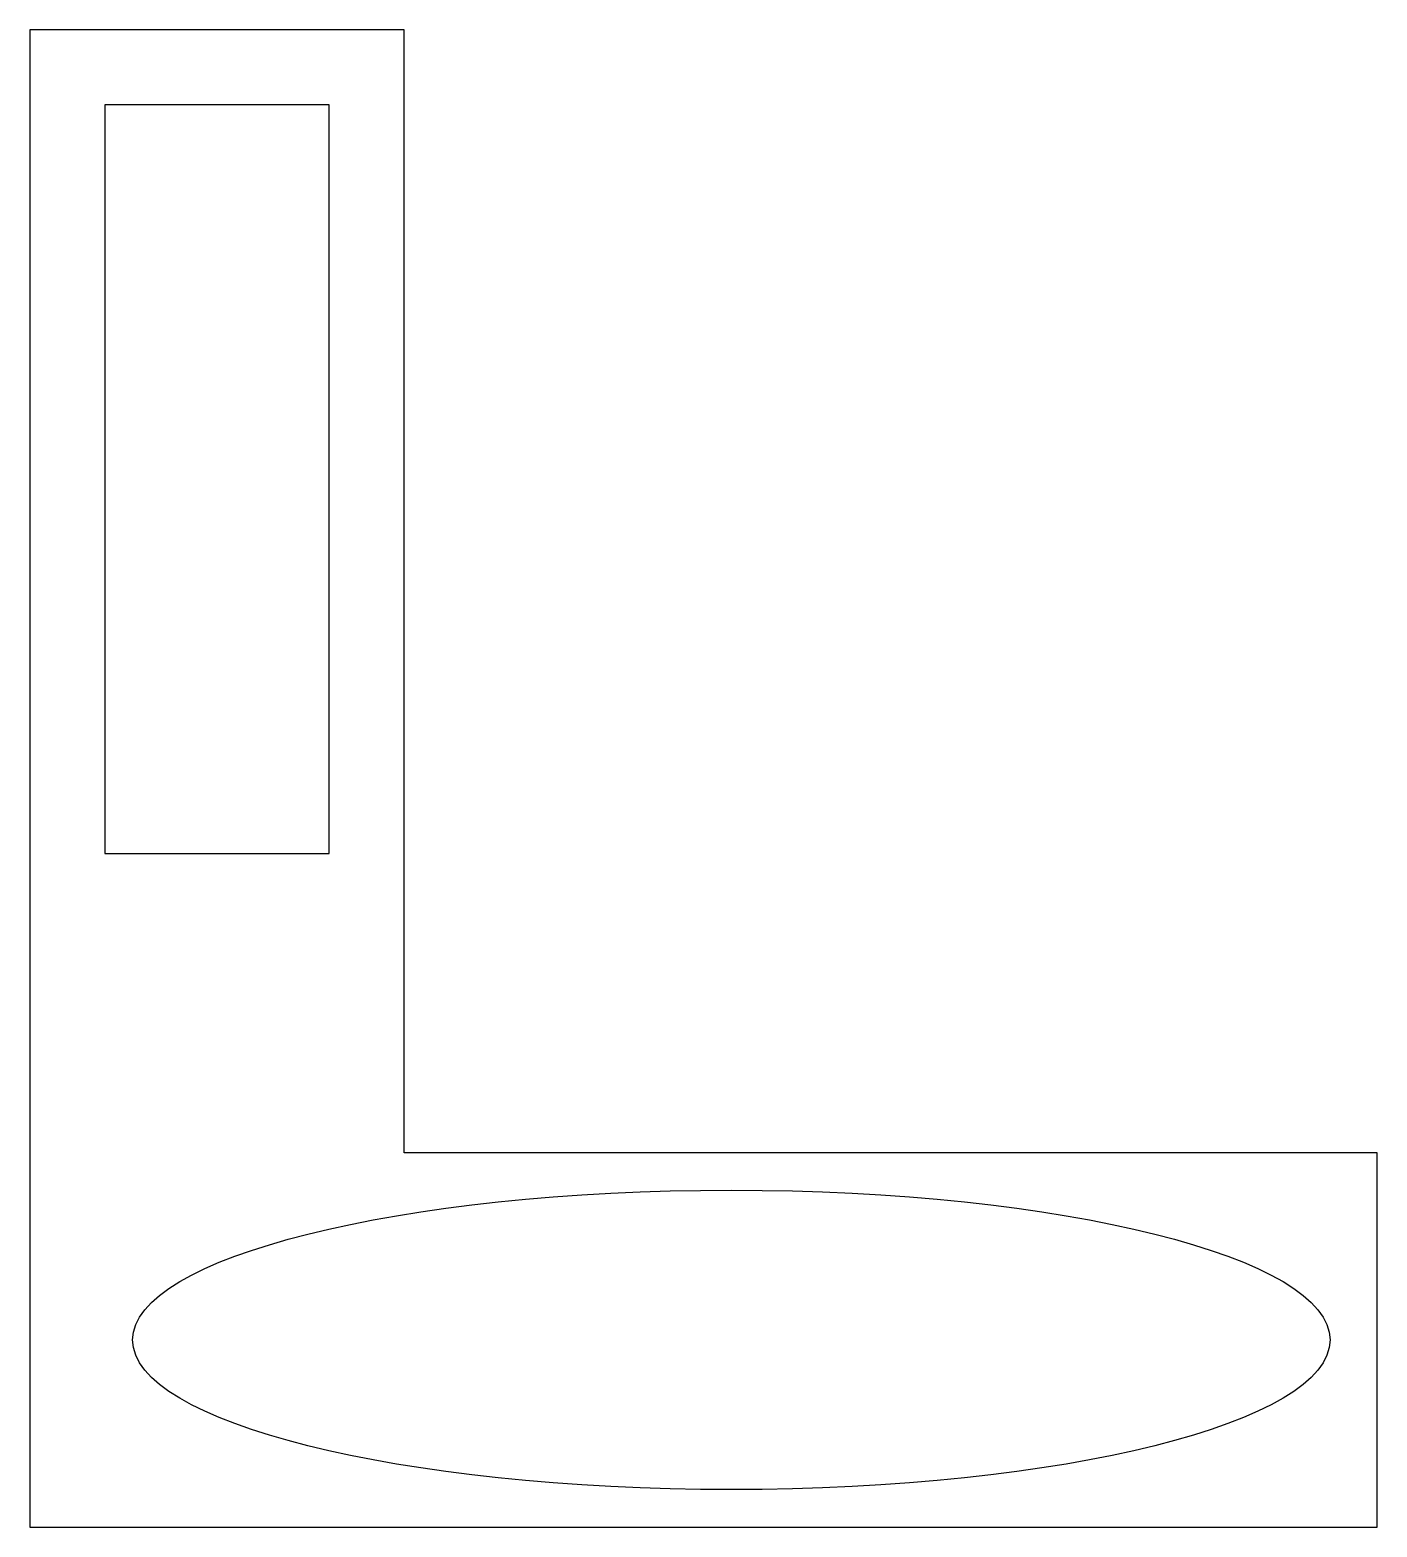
# Model space of a CAD drawing. Header units: millimetres. Extents: x 0 to 180, y 0 to 200.
import ezdxf

# ---------------------------------------------------------------- set-up
doc = ezdxf.new("R2010")
doc.units = ezdxf.units.MM

msp = doc.modelspace()

# ---------------------------------------------------------------- linework, layer by layer
at = {"color": 7, "linetype": 'Continuous', "lineweight": 25}
for p, q in [((50, 200), (0, 200)), ((0, 200), (0, 0)), ((50, 50), (50, 200)), ((40, 190), (10, 190)), ((10, 190), (10, 90)), ((40, 90), (40, 190)), ((10, 90), (40, 90)), ((180, 50), (50, 50)), ((180, 0), (180, 50)), ((0, 0), (180, 0))]:
    msp.add_line(p, q, dxfattribs=at)
msp.add_ellipse((93.72, 25), major_axis=(80, 0), ratio=0.25, dxfattribs=at)

doc.saveas('drawing.dxf')
